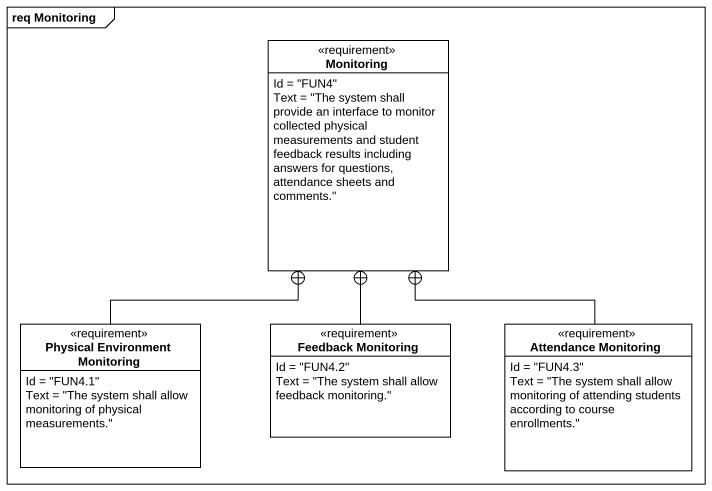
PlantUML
@startuml
mainframe req Monitoring
hide circle
hide empty members
class Monitoring <<requirement>> {
  Id = "FUN4"
  Text = "The system shall provide an interface to monitor collected physical measurements and student feedback results including answers for questions, attendance sheets and comments."
}
class "Physical Environment Monitoring" as Physical_Environment <<requirement>> {
  Id = "FUN4.1"
  Text = "The system shall allow monitoring of physical measurements."
}
class "Feedback Monitoring" as Feedback_Monitoring <<requirement>> {
  Id = "FUN4.2"
  Text = "The system shall allow feedback monitoring."
}
class "Attendance Monitoring" as Attendance_Monitoring <<requirement>> {
  Id = "FUN4.3"
  Text = "The system shall allow monitoring of attending students according to course enrollments."
}
Physical_Environment -up-+ Monitoring
Feedback_Monitoring -up-+ Monitoring
Attendance_Monitoring -up-+ Monitoring
@enduml
